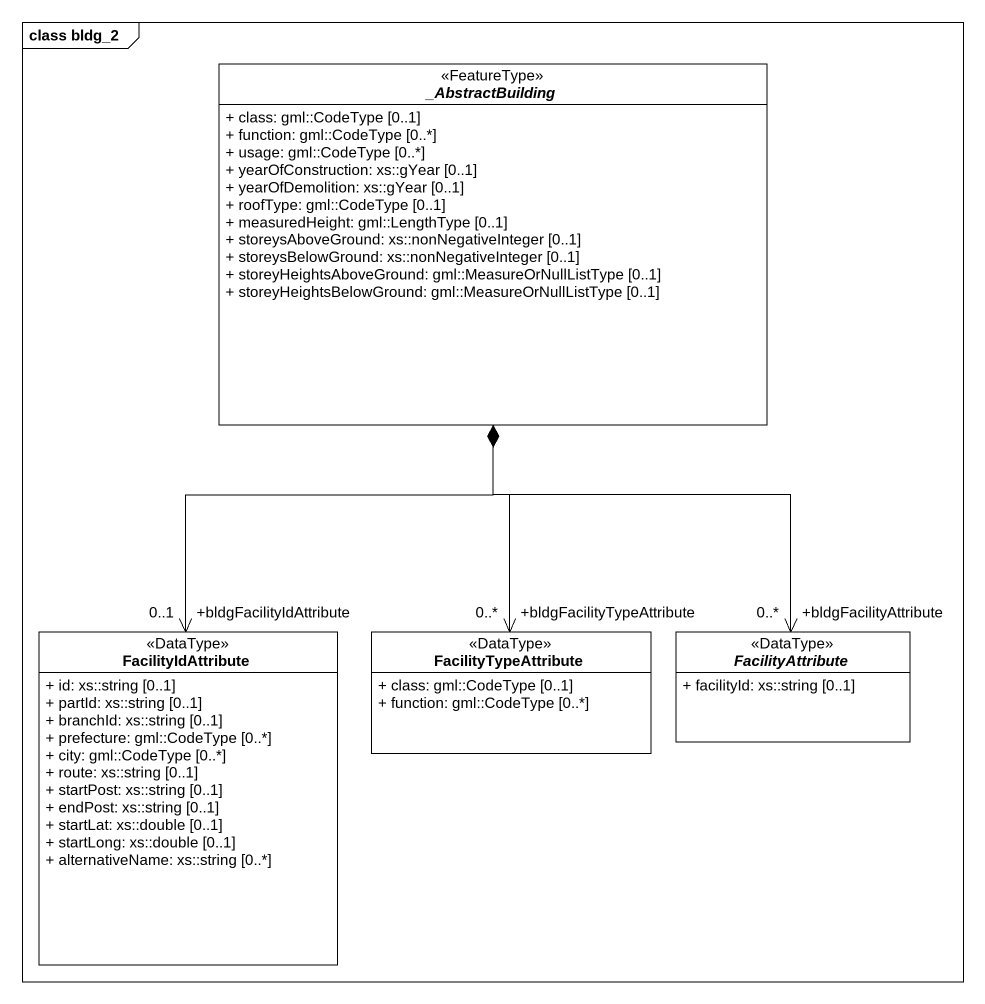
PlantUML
@startuml
mainframe class bldg_2
hide circle
hide empty members
skinparam classAttributeIconSize 0
abstract class "_AbstractBuilding" as AbstractBuilding <<FeatureType>> #FFFFFF {
  + class: gml::CodeType [0..1]
  + function: gml::CodeType [0..*]
  + usage: gml::CodeType [0..*]
  + yearOfConstruction: xs::gYear [0..1]
  + yearOfDemolition: xs::gYear [0..1]
  + roofType: gml::CodeType [0..1]
  + measuredHeight: gml::LengthType [0..1]
  + storeysAboveGround: xs::nonNegativeInteger [0..1]
  + storeysBelowGround: xs::nonNegativeInteger [0..1]
  + storeyHeightsAboveGround: gml::MeasureOrNullListType [0..1]
  + storeyHeightsBelowGround: gml::MeasureOrNullListType [0..1]
}
class FacilityIdAttribute <<DataType>> #FFFFFF {
  + id: xs::string [0..1]
  + partId: xs::string [0..1]
  + branchId: xs::string [0..1]
  + prefecture: gml::CodeType [0..*]
  + city: gml::CodeType [0..*]
  + route: xs::string [0..1]
  + startPost: xs::string [0..1]
  + endPost: xs::string [0..1]
  + startLat: xs::double [0..1]
  + startLong: xs::double [0..1]
  + alternativeName: xs::string [0..*]
}
class FacilityTypeAttribute <<DataType>> #FFFFFF {
  + class: gml::CodeType [0..1]
  + function: gml::CodeType [0..*]
}
abstract class FacilityAttribute <<DataType>> #FFFFFF {
  + facilityId: xs::string [0..1]
}
FacilityIdAttribute "+bldgFacilityIdAttribute\n0..1" <-up-* AbstractBuilding
FacilityTypeAttribute "+bldgFacilityTypeAttribute\n0..*" <-up-* AbstractBuilding
FacilityAttribute "+bldgFacilityAttribute\n0..*" <-up-* AbstractBuilding
@enduml
